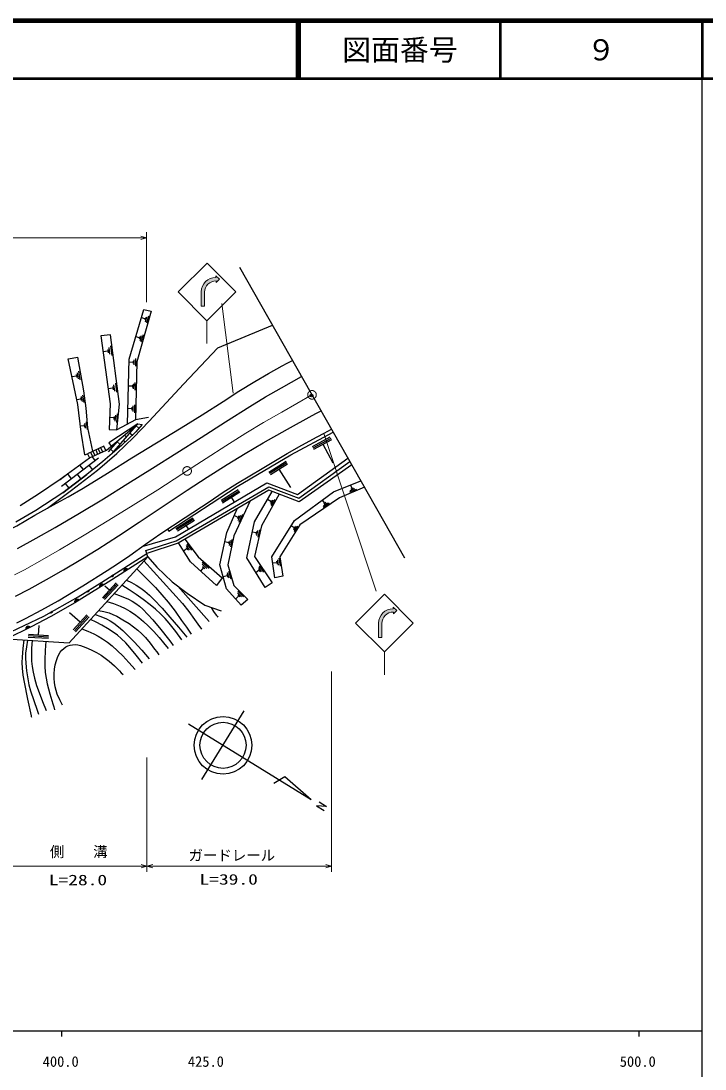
# Model space of a CAD drawing. Units: millimetres, scale not verified. Extents: x 40000 to 680000, y 20000 to 380000.
# Drawn here: x 460954 to 579500, y 198357 to 380000 of the extents above; entities that cross this region are included whole.
import ezdxf
from ezdxf.enums import TextEntityAlignment as Align

# ---------------------------------------------------------------- set-up
doc = ezdxf.new("R2010")
doc.units = ezdxf.units.MM
doc.header["$LTSCALE"] = 1000
doc.header["$PDMODE"] = 32
doc.header["$PDSIZE"] = 500
doc.linetypes.add('CHAIN', pattern=[18.5, 12, -1.5, 3.5, -1.5])
for name, color, linetype, lineweight in [('M-BGD', 7, 'Continuous', 25), ('M-BMK', 2, 'CHAIN', 13), ('M-STR-HTXT', 7, 'Continuous', 13), ('M-TTL', 2, 'Continuous', 140), ('M-TTL-BAND', 7, 'Continuous', 25), ('M-TTL-LINE', 7, 'Continuous', 50)]:
    doc.layers.add(name, color=color, linetype=linetype, lineweight=lineweight)
doc.layers.add('M-OTRS', color=6, linetype='Continuous')
doc.layers.add('M-TTL-TXT', color=7, linetype='Continuous')
doc.styles.add('ＭＳ ゴシック', font='')
doc.styles.get('ＭＳ ゴシック').set_extended_font_data('MS Gothic')

# ---------------------------------------------------------------- blocks, each defined once
blk = doc.blocks.new('BUHIN43')
at = {"layer": 'M-BMK'}
for radius in [746, 22.5]:
    blk.add_circle((0, 0), radius, dxfattribs=at)
blk = doc.blocks.new('BUHIN2')
at = {"layer": 'M-BGD'}
for p, q in [((-360, -44), (202, 299)), ((255, 273), (-359, -102)), ((145, 323), (-352, 20)), ((-351, -155), (299, 240)), ((-337, 88), (77, 339)), ((-30, 333), (-284, 178))]:
    blk.add_line(p, q, dxfattribs=at)
blk.add_lwpolyline([(-342, -208), (-362, -113), (-363, -22), (-343, 93), (-292, 180), (-228, 255), (-122, 319), (-26, 342), (74, 347), (187, 313), (268, 271), (342, 208)], close=True, dxfattribs=at)
blk = doc.blocks.new('BUHIN3')
at = {"layer": 'M-BGD'}
for p, q in [((177, 74), (-152, -117)), ((-130, -134), (181, 48)), ((180, 18), (-104, -147)), ((-76, -160), (176, -13)), ((168, -47), (-42, -169)), ((12, -167), (140, -92))]:
    blk.add_line(p, q, dxfattribs=at)
blk.add_lwpolyline([(173, 101), (182, 53), (182, 8), (170, -50), (144, -93), (111, -129), (58, -161), (10, -171), (-40, -173), (-96, -155), (-137, -133), (-173, -101)], close=True, dxfattribs=at)
blk = doc.blocks.new('BUHIN16')
at = {"layer": 'M-BGD'}
for p, q in [((25, -7), (-625, 178)), ((87, 212), (-37, -226)), ((100, -491), (345, 368)), ((608, 499), (255, -745))]:
    blk.add_line(p, q, dxfattribs=at)
blk = doc.blocks.new('BUHIN17')
at = {"layer": 'M-BGD'}
for p, q in [((26, -1), (-650, 14)), ((31, 227), (21, -228)), ((221, -450), (240, 444)), ((462, 637), (435, -656))]:
    blk.add_line(p, q, dxfattribs=at)
blk = doc.blocks.new('BUHIN45')
at = {"layer": 'M-STR-HTXT'}
blk.add_lwpolyline([(-1000, 288), (0, 0), (-1000, -285)], dxfattribs=at)
blk = doc.blocks.new('BUHIN44')
at = {"layer": 'M-STR-HTXT'}
blk.add_lwpolyline([(1000, -288), (0, 0), (1000, 285)], dxfattribs=at)

msp = doc.modelspace()

# ---------------------------------------------------------------- hatches: boundary and pattern name
at = {"layer": 'M-STR-HTXT'}
for points in [[(492763, 330551), (492773, 332978), (492852, 333527), (493000, 333895), (493146, 334133), (493288, 334310), (493462, 334480), (493686, 334649), (493897, 334768), (494111, 334857), (494339, 334922), (494514, 334953), (494781, 334970), (494780, 334683), (495384, 335254), (494711, 335829), (494710, 335543), (494405, 335525), (494084, 335466), (493879, 335404), (493444, 335204), (493328, 335133), (493098, 334962), (492851, 334725), (492716, 334564), (492577, 334363), (492451, 334135), (492357, 333914), (492282, 333679), (492216, 333324), (492206, 333210), (492200, 333053), (492190, 330553)], [(523509, 273136), (523509, 275563), (523585, 276113), (523732, 276481), (523877, 276720), (524018, 276897), (524191, 277068), (524415, 277238), (524625, 277358), (524839, 277448), (525066, 277514), (525241, 277546), (525508, 277563), (525508, 277277), (526110, 277850), (525435, 278423), (525435, 278136), (525129, 278118), (524809, 278057), (524604, 277994), (524170, 277792), (524054, 277720), (523825, 277549), (523579, 277311), (523445, 277149), (523306, 276947), (523182, 276719), (523088, 276498), (523015, 276262), (522950, 275907), (522940, 275793), (522935, 275636), (522936, 273136)]]:
    msp.add_hatch(color=256, dxfattribs=at).paths.add_polyline_path(points)

# ---------------------------------------------------------------- linework, layer by layer
at = {"layer": 'M-BGD'}
for p, q in [((498813, 337322), (527446, 286945)), ((479714, 321391), (482250, 329997)), ((483489, 329681), (481008, 320944)), ((482250, 329997), (483489, 329681)), ((495051, 323365), (504522, 327277)), ((476472, 325625), (474798, 325451)), ((474798, 325451), (476435, 313664)), ((478021, 313609), (476472, 325625)), ((476377, 322247), (476228, 323406)), ((476477, 323699), (476693, 322022)), ((489126, 317039), (495051, 323365)), ((469150, 321455), (470784, 321712)), ((471826, 315926), (470784, 321712)), ((476037, 322790), (475160, 322677)), ((475999, 323085), (476075, 322495)), ((470807, 313531), (469150, 321455)), ((479402, 310107), (479714, 321391)), ((481008, 320944), (480799, 310851)), ((470581, 318461), (469811, 318335)), ((470538, 318720), (470623, 318202)), ((470897, 317993), (470730, 319010)), ((470941, 319277), (471183, 317804)), ((476895, 316371), (476070, 316265)), ((476859, 316649), (476931, 316093)), ((477215, 315860), (477074, 316951)), ((477309, 317227), (477512, 315648)), ((483178, 310657), (489126, 317039)), ((471329, 314432), (470662, 314323)), ((471292, 314657), (471366, 314208)), ((471603, 314026), (471458, 314908)), ((471641, 315139), (471851, 313863)), ((472238, 312874), (471826, 315926)), ((471385, 308758), (470807, 313531)), ((472560, 309484), (472238, 312874)), ((476435, 313664), (476238, 309207)), ((477592, 309144), (478021, 313609)), ((480186, 312794), (479458, 312809)), ((480191, 313038), (480181, 312549)), ((480396, 312310), (480416, 313272)), ((480655, 313480), (480626, 312088)), ((477086, 311197), (476309, 311271)), ((477111, 311458), (477061, 310936)), ((477272, 310663), (477371, 311689)), ((477643, 311893), (477500, 310407)), ((480799, 310851), (477592, 309144)), ((480442, 307799), (483178, 310657)), ((483033, 311248), (480799, 310851)), ((471919, 309824), (471246, 309760)), ((471898, 310050), (471941, 309597)), ((472165, 309400), (472080, 310290)), ((472278, 310508), (472401, 309220)), ((473384, 305426), (472560, 309484)), ((475791, 305634), (481220, 310190)), ((481220, 310190), (476162, 306895)), ((476238, 309207), (477592, 309144)), ((480898, 309912), (476668, 304957)), ((480309, 309221), (480192, 309321)), ((481947, 310055), (480844, 308764)), ((481395, 309410), (480860, 309867)), ((481220, 310190), (481947, 310055)), ((472015, 304782), (471385, 308758)), ((477657, 307200), (476048, 305315)), ((478104, 306639), (477569, 307096)), ((477575, 305043), (480442, 307799)), ((480844, 308764), (478371, 306423)), ((478948, 307035), (478655, 307284)), ((479206, 307930), (478870, 308217)), ((480212, 308188), (479758, 308576)), ((480284, 308126), (480273, 308136)), ((507707, 304789), (515057, 308742)), ((511483, 306252), (514566, 307910)), ((511602, 306032), (514684, 307690)), ((511720, 305812), (514803, 307470)), ((475307, 306311), (472461, 305001)), ((472844, 304278), (475791, 305634)), ((472981, 305240), (473322, 304498)), ((473424, 305444), (473766, 304702)), ((473903, 305665), (474245, 304923)), ((474337, 305865), (474679, 305122)), ((474755, 306057), (475096, 305314)), ((478371, 306423), (475144, 303625)), ((475649, 305568), (475307, 306312)), ((476162, 306895), (476560, 306279)), ((477002, 305347), (476466, 305805)), ((477017, 306450), (476892, 306558)), ((477683, 305882), (477553, 305993)), ((513261, 306641), (514991, 303424)), ((467744, 300581), (472844, 304278)), ((467991, 299366), (474386, 304304)), ((472015, 304782), (472461, 305001)), ((475144, 303625), (472359, 301394)), ((472461, 305001), (472844, 304278)), ((473276, 304477), (473774, 303831)), ((474198, 302137), (477575, 305043)), ((498395, 299311), (507707, 304789)), ((503917, 301829), (506885, 303685)), ((504050, 301617), (507017, 303473)), ((508856, 297959), (517624, 304226)), ((509090, 297301), (517939, 303672)), ((469702, 298705), (474198, 302137)), ((471105, 303018), (471708, 302237)), ((472741, 303034), (473378, 302210)), ((504182, 301405), (507150, 303261)), ((505666, 302333), (507654, 299155)), ((518277, 303078), (509150, 296655)), ((463981, 298050), (467744, 300581)), ((467755, 300529), (469018, 301504)), ((467934, 300719), (467959, 300687)), ((468228, 298204), (472359, 301394)), ((472359, 301394), (468228, 298204)), ((468610, 299844), (469261, 299001)), ((468992, 301485), (469643, 300642)), ((470676, 301439), (471327, 300596)), ((487710, 290587), (503572, 299971)), ((503572, 299971), (508856, 297959)), ((515140, 298411), (519849, 300312)), ((460788, 296032), (463981, 298050)), ((468228, 298204), (463506, 295155)), ((465560, 295582), (469702, 298705)), ((486596, 291587), (498395, 299311)), ((487833, 289929), (503897, 299283)), ((503924, 298686), (488200, 289521)), ((495639, 296939), (498607, 298795)), ((495772, 296727), (498740, 298583)), ((495905, 296515), (498872, 298371)), ((501449, 293192), (504509, 298459)), ((505698, 297997), (502613, 292480)), ((503897, 299283), (509090, 297301)), ((509150, 296655), (503924, 298686)), ((508369, 293398), (515140, 298411)), ((520490, 299184), (516130, 297355)), ((519085, 298821), (517893, 298320)), ((517994, 298599), (518818, 298945)), ((518326, 298960), (518064, 299583)), ((518535, 299048), (518116, 298872)), ((497388, 297443), (497853, 296700)), ((500700, 296807), (497854, 290748)), ((504274, 296720), (503684, 297050)), ((504385, 296918), (504163, 296521)), ((504236, 296231), (504672, 297011)), ((504959, 297078), (504327, 295949)), ((516130, 297355), (509282, 292664)), ((513609, 296410), (513227, 296968)), ((514382, 296427), (513315, 295696)), ((513358, 295990), (514095, 296495)), ((513797, 296539), (513422, 296282)), ((463506, 295155), (460093, 293121)), ((496653, 291326), (498414, 295475)), ((498598, 293971), (497892, 294303)), ((498593, 293405), (499032, 294339)), ((499356, 294439), (498722, 293088)), ((487790, 292059), (490757, 293915)), ((487922, 291847), (490890, 293703)), ((488055, 291635), (491022, 293491)), ((489539, 292563), (489523, 292588)), ((489539, 292563), (489919, 291955)), ((498709, 294208), (498486, 293733)), ((500074, 286948), (501449, 293192)), ((502613, 292480), (501434, 287210)), ((504438, 287156), (508369, 293398)), ((509282, 292664), (505805, 287115)), ((508314, 292172), (507785, 292503)), ((508961, 292471), (508327, 291459)), ((486324, 291908), (486596, 291587)), ((495396, 285729), (496653, 291326)), ((497854, 290748), (496794, 285753)), ((501712, 291277), (501052, 291425)), ((501762, 291499), (501662, 291055)), ((501815, 290798), (502010, 291670)), ((502265, 291816), (501983, 290554)), ((508425, 292350), (508202, 291994)), ((508256, 291723), (508694, 292422)), ((481972, 288909), (487710, 290587)), ((482598, 288216), (487833, 289929)), ((488200, 289521), (482751, 287712)), ((490309, 286244), (488231, 289539)), ((489378, 290207), (491641, 287128)), ((490189, 288308), (489619, 289084)), ((489682, 289395), (490507, 288272)), ((496960, 289577), (496299, 289717)), ((497008, 289800), (496913, 289354)), ((497068, 289099), (497254, 289973)), ((497508, 290122), (497239, 288857)), ((469325, 272247), (482921, 287152)), ((474970, 282723), (482751, 287712)), ((482921, 287152), (479586, 285003)), ((482921, 287152), (482598, 288216)), ((489728, 288564), (489141, 288133)), ((489583, 288761), (489873, 288366)), ((491641, 287128), (495850, 283511)), ((501434, 287210), (504464, 282609)), ((504939, 283515), (504438, 287156)), ((505805, 287115), (506317, 283772)), ((494816, 282168), (490309, 286244)), ((492606, 285287), (492064, 284656)), ((492342, 286200), (493549, 285162)), ((493186, 285121), (492352, 285838)), ((492394, 285469), (492819, 285104)), ((496593, 281607), (495396, 285729)), ((496794, 285753), (497857, 282135)), ((503271, 281836), (500074, 286948)), ((502666, 284532), (502174, 285278)), ((502247, 285564), (502958, 284483)), ((505297, 286115), (504578, 286005)), ((505260, 286357), (505334, 285873)), ((505588, 285675), (505442, 286626)), ((505641, 286873), (505852, 285496)), ((479586, 285003), (476059, 282761)), ((476944, 283959), (476624, 283754)), ((476646, 283738), (476949, 283932)), ((476950, 283903), (476673, 283726)), ((476701, 283714), (476946, 283871)), ((476940, 283837), (476736, 283707)), ((476789, 283711), (476914, 283791)), ((495850, 283511), (494816, 282168)), ((496674, 283857), (495975, 283652)), ((496605, 284092), (496743, 283622)), ((497021, 283459), (496749, 284383)), ((496914, 284654), (497307, 283317)), ((502250, 284791), (501685, 284419)), ((502125, 284981), (502375, 284601)), ((506317, 283772), (504939, 283515)), ((476059, 282761), (470266, 279171)), ((470841, 280214), (474970, 282723)), ((477449, 282637), (475090, 280051)), ((477633, 282468), (475275, 279882)), ((477818, 282300), (475459, 279714)), ((476269, 281344), (475506, 282040)), ((499142, 278776), (496593, 281607)), ((497857, 282135), (500296, 279737)), ((504464, 282609), (503271, 281836)), ((464942, 276870), (470841, 280214)), ((498686, 280374), (498175, 279854)), ((499182, 280195), (498496, 280869)), ((498508, 281186), (499501, 280210)), ((498511, 280545), (498860, 280202)), ((500296, 279737), (499142, 278776)), ((470266, 279171), (466107, 276788)), ((458127, 273629), (464942, 276870)), ((466107, 276788), (462699, 275013)), ((471198, 275784), (469384, 277439)), ((472377, 277077), (470019, 274491)), ((472562, 276909), (470203, 274323)), ((472747, 276740), (470388, 274154)), ((462699, 275013), (458503, 272889)), ((462481, 275015), (461838, 274690)), ((461843, 274748), (462430, 275045)), ((461843, 274636), (462521, 274980)), ((462375, 275074), (461856, 274811)), ((461876, 274877), (462308, 275096)), ((462201, 275098), (461935, 274963)), ((463986, 273565), (464085, 275247)), ((458503, 272889), (469325, 272247)), ((465703, 272963), (462209, 273170)), ((465718, 273212), (462224, 273420)), ((465733, 273462), (462239, 273669)), ((492282, 248513), (499653, 260415)), ((511271, 244987), (490016, 258149)), ((506696, 248996), (504793, 247823)), ((511271, 244987), (506696, 248996)), ((513919, 243861), (512182, 243995)), ((512182, 243995), (513503, 243186)), ((512607, 244673), (513919, 243861))]:
    msp.add_line(p, q, dxfattribs=at)
for points in [[(449454, 288033), (453689, 289677), (457904, 291378), (459074, 291914), (460225, 292510), (463386, 294350), (466579, 296139), (469159, 297543), (471718, 299004), (475960, 301626), (480194, 304285), (484461, 306871), (488737, 309462), (492371, 311741), (495980, 314076), (498717, 315827), (501493, 317533), (503844, 318900), (506233, 320218), (507111, 320688), (507999, 321159)], [(460329, 288571), (463616, 290374), (466874, 292229), (471076, 294688), (475254, 297204), (479498, 299825), (483736, 302477), (487954, 305140), (492172, 307824), (496374, 310513), (500602, 313179), (503326, 314837), (506080, 316443), (507820, 317427), (509566, 318403)], [(460032, 280288), (462368, 281537), (465356, 283173), (468317, 284863), (471309, 286637), (474279, 288467), (477876, 290779), (481449, 293146), (485588, 295929), (489746, 298704), (493194, 300955), (496674, 303156), (499783, 305046), (502923, 306884), (507166, 309273), (511438, 311609), (512194, 312019), (512958, 312434)], [(460252, 275685), (461748, 276424), (464591, 277934), (467405, 279497), (471658, 282089), (475899, 284732), (477883, 286024), (479841, 287370), (482508, 289306), (485210, 291194), (489384, 293925), (493559, 296675), (496009, 298316), (498492, 299907), (502776, 302463), (507078, 305009), (509656, 306482), (512271, 307907), (513518, 308583), (514761, 309262)], [(482921, 287152), (484527, 285322), (487134, 282816), (489740, 280850), (492838, 278737), (495640, 277754)], [(482253, 286420), (485603, 282727), (488948, 279014), (490024, 277650), (491053, 276248), (491632, 275431), (492213, 274603)], [(481024, 285073), (482668, 283455), (484269, 281794), (485388, 280542), (486468, 279245), (487655, 277702), (488801, 276114), (489623, 274933), (490443, 273738)], [(488836, 272732), (487767, 274199), (486652, 275625), (485920, 276469), (485144, 277273), (484278, 278072), (483363, 278833), (482158, 279743), (480920, 280604), (479677, 281420), (478422, 282220)], [(479225, 283100), (480098, 282684), (480944, 282214), (481704, 281714), (482429, 281164), (483230, 280470), (483999, 279726), (485409, 278209), (486773, 276653), (488242, 274926), (489696, 273187)], [(488125, 282068), (490863, 278995), (493589, 275902)], [(477084, 280753), (478341, 280288), (479578, 279766), (480245, 279425), (480888, 279028), (481500, 278566), (482076, 278056), (482961, 277150), (483810, 276196), (485177, 274549), (486500, 272861), (486919, 272316), (487336, 271770)], [(475859, 279411), (476993, 279026), (478117, 278582), (478984, 278166), (479824, 277697), (480622, 277183), (481391, 276615), (482214, 275926), (482999, 275190), (483964, 274188), (484897, 273132), (485670, 272210), (486440, 271270)], [(493934, 278352), (494344, 277667), (494804, 277016), (494945, 276834), (495086, 276653)], [(482010, 268702), (480939, 270091), (479823, 271441), (479107, 272219), (478345, 272957), (477660, 273539), (476928, 274081), (475968, 274702), (474969, 275276), (473998, 275792), (473016, 276293)], [(473792, 277145), (474803, 276779), (475785, 276360), (476433, 276011), (477051, 275610), (477847, 275004), (478614, 274343), (479611, 273399), (480570, 272408), (481886, 270941), (483168, 269444)], [(474391, 277801), (475316, 277628), (476222, 277398), (476892, 277151), (477542, 276846), (478627, 276234), (479681, 275569), (480467, 275020), (481213, 274426), (481882, 273806), (482516, 273134), (483331, 272161), (484111, 271135), (484475, 270637), (484836, 270136)], [(471493, 274624), (472546, 274242), (473583, 273802), (474352, 273398), (475102, 272935), (475935, 272344), (476739, 271699), (477676, 270860), (478580, 269969), (479671, 268810), (480746, 267618)], [(461430, 272715), (461252, 271232), (461135, 269740), (461120, 268805), (461165, 267861), (461301, 266641), (461497, 265424), (462078, 262480), (462717, 259556), (462738, 259459), (462760, 259362)], [(462080, 272677), (461893, 271549), (461766, 270418), (461744, 269563), (461782, 268707), (461921, 267344), (462118, 265994), (462337, 264941), (462618, 263889), (463156, 262213), (463754, 260548), (463883, 260202), (464015, 259846)], [(462910, 272628), (462807, 271292), (462765, 269958), (462801, 269052), (462898, 268149), (463074, 267123), (463311, 266097), (463670, 264847), (464086, 263616), (464679, 262057), (465309, 260500)], [(465240, 272489), (465122, 270875), (465062, 269249), (465084, 268180), (465167, 267104), (465304, 266106), (465503, 265108), (465954, 263368), (466466, 261635), (466623, 261119), (466781, 260604)], [(468165, 261423), (467676, 262367), (467245, 263331), (467029, 263959), (466867, 264616), (466757, 265329), (466708, 266052), (466717, 266843), (466786, 267634), (466907, 268399), (467087, 269158), (467270, 269690), (467512, 270207), (467762, 270609), (468061, 270974), (468376, 271270), (468728, 271518), (469088, 271696), (469483, 271823), (469913, 271897), (470358, 271913), (470827, 271862), (471291, 271751), (472217, 271401), (473134, 270989), (474016, 270556), (474862, 270073), (475567, 269593), (476245, 269057), (477159, 268234), (478045, 267353), (478341, 267049), (478637, 266743)]]:
    msp.add_lwpolyline(points, dxfattribs=at)
for points in [[(476939, 283985), (476950, 283938), (476952, 283893), (476943, 283835), (476919, 283791), (476887, 283753), (476835, 283719), (476787, 283706), (476737, 283703), (476681, 283719), (476639, 283739), (476602, 283769)], [(461848, 274583), (461835, 274679), (461841, 274770), (461871, 274883), (461927, 274966), (461998, 275035), (462108, 275091), (462206, 275107), (462306, 275104), (462415, 275060), (462493, 275013), (462562, 274944)]]:
    msp.add_lwpolyline(points, close=True, dxfattribs=at)
for radius in [5000, 4000]:
    msp.add_circle((495967, 254464), radius, dxfattribs=at)
at = {"layer": 'M-BMK'}
msp.add_lwpolyline([(459819, 284000), (461558, 284902), (464601, 286591), (467616, 288334), (471910, 290874), (476183, 293465), (480422, 296095), (484655, 298754), (488859, 301438), (493047, 304171), (496453, 306381), (499899, 308546), (502998, 310391), (506135, 312189), (508760, 313695), (511384, 315205)], dxfattribs=at)
at = {"layer": 'M-OTRS'}
msp.add_point((511302, 315109), dxfattribs=at)
at = {"layer": 'M-STR-HTXT'}
for p, q in [((482735, 331261), (482732, 343410)), ((482732, 342410), (399199, 342386)), ((493220, 338049), (488200, 333069)), ((498200, 333029), (493220, 338049)), ((494711, 335829), (494710, 335543)), ((494711, 335829), (495384, 335254)), ((494780, 334683), (495384, 335254)), ((494781, 334970), (494780, 334683)), ((488200, 333069), (493180, 328049)), ((492190, 330553), (492200, 333053)), ((492763, 330551), (492773, 332978)), ((493180, 328049), (498200, 333029)), ((497726, 315503), (495752, 331013)), ((492190, 330553), (492763, 330551)), ((493180, 328049), (493163, 324086)), ((513441, 308526), (522520, 281154)), ((523934, 280636), (518935, 275635)), ((528935, 275637), (523934, 280636)), ((525435, 278423), (526110, 277850)), ((525435, 278423), (525435, 278136)), ((525508, 277277), (526110, 277850)), ((525508, 277563), (525508, 277277)), ((518935, 275635), (523937, 270636)), ((522936, 273136), (522935, 275636)), ((523509, 273136), (523509, 275563)), ((523937, 270636), (528935, 275637)), ((522936, 273136), (523509, 273136)), ((523937, 270636), (523938, 266673)), ((514767, 232538), (514757, 267281)), ((482780, 232529), (482775, 252338)), ((457699, 233522), (482780, 233529)), ((482780, 233529), (514766, 233538))]:
    msp.add_line(p, q, dxfattribs=at)
for centre, radius, start, end in [((494700, 333043), 2500, 89.76626, 179.76626), ((494773, 332970), 2000, 89.76626, 179.76626), ((525435, 275636), 2500, 90.01626, 180.01626), ((525509, 275563), 2000, 90.01626, 180.01626)]:
    msp.add_arc(centre, radius, start, end, dxfattribs=at)
at = {"layer": 'M-TTL'}
msp.add_line((680000, 380000), (40000, 380000), dxfattribs=at)
at = {"layer": 'M-TTL-BAND'}
for p, q in [((579000, 20000), (579000, 370000)), ((40000, 205000), (579000, 205000)), ((468000, 205000), (468000, 204000)), ((568000, 205000), (568000, 204000))]:
    msp.add_line(p, q, dxfattribs=at)
at = {"layer": 'M-TTL-LINE'}
for p, q in [((508747, 380000), (508747, 370000)), ((509247, 380000), (509247, 370000)), ((543997, 380000), (543997, 370000)), ((579000, 380000), (579000, 370000)), ((40000, 370000), (680000, 370000))]:
    msp.add_line(p, q, dxfattribs=at)

# ---------------------------------------------------------------- block references
at = {"rotation": 0.01626}
for name, p in [('BUHIN45', (482732, 342410)), ('BUHIN16', (482441, 328359)), ('BUHIN16', (481496, 325092)), ('BUHIN17', (480352, 320837)), ('BUHIN17', (480252, 316692)), ('BUHIN43', (511384, 315205)), ('BUHIN43', (489749, 302014)), ('BUHIN2', (479177, 284754)), ('BUHIN2', (474974, 282079)), ('BUHIN2', (470679, 279451)), ('BUHIN3', (472533, 281232)), ('BUHIN3', (466181, 277565)), ('BUHIN45', (482780, 233529)), ('BUHIN44', (482780, 233529)), ('BUHIN45', (514766, 233538))]:
    msp.add_blockref(name, p, dxfattribs=at)

# ---------------------------------------------------------------- texts
at = {"layer": 'M-STR-HTXT', "style": 'ＭＳ ゴシック'}
for s, p in [('側\u3000\u3000溝', (465961, 234551)), ('ガードレール', (489996, 233925))]:
    msp.add_text(s, height=1833, rotation=0.016, dxfattribs=at).set_placement(p, align=Align.BOTTOM_LEFT)
at = {"layer": 'M-STR-HTXT', "style": 'ＭＳ ゴシック', "width": 1.35}
for s, p in [('L=28.0', (465781, 229656)), ('L=39.0', (491906, 229762))]:
    msp.add_text(s, height=1833, rotation=0.016, dxfattribs=at).set_placement(p, align=Align.BOTTOM_LEFT)
at = {"layer": 'M-TTL-BAND', "style": 'ＭＳ ゴシック'}
for s, p in [('400.0', (467844, 198195)), ('425.0', (493000, 198195)), ('500.0', (567844, 198195))]:
    msp.add_text(s, height=1833, dxfattribs=at).set_placement(p, align=Align.BOTTOM_CENTER)
at = {"layer": 'M-TTL-TXT', "style": 'ＭＳ ゴシック'}
for s, p in [('図面番号', (526622, 375000)), ('９', (561497, 375000))]:
    msp.add_text(s, height=3666, dxfattribs=at).set_placement(p, align=Align.MIDDLE_CENTER)

doc.saveas('drawing.dxf')
